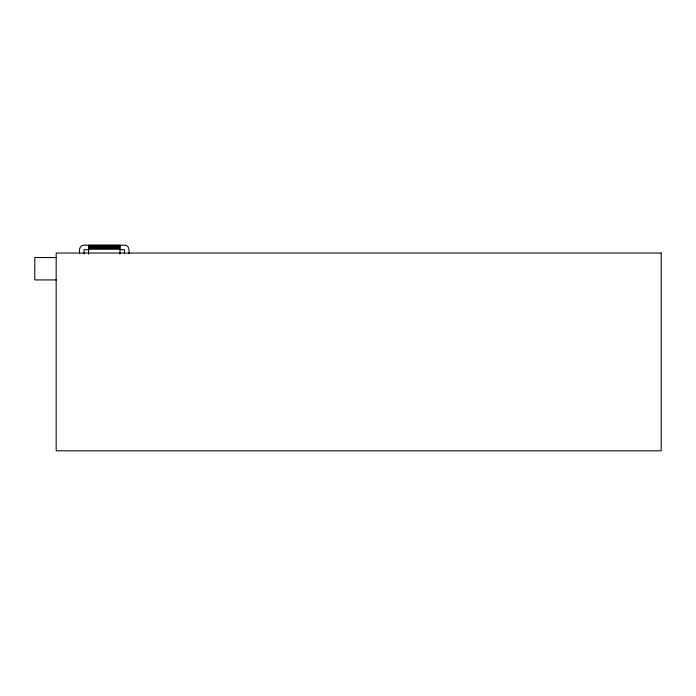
<?xml version="1.0" encoding="UTF-8"?>
<svg xmlns="http://www.w3.org/2000/svg" width="696" height="696" viewBox="0 0 696 696"><rect width="100%" height="100%" fill="white"/><g stroke="black" fill="none" stroke-linecap="round" stroke-linejoin="round"><path stroke-width="1.04" d="M88.583 245.34L119.956 245.34M88.583 245.74L119.956 245.74M88.583 246.384L119.956 246.384M88.583 247.219L119.956 247.219M88.583 248.194L119.956 248.194M88.583 249.238L119.956 249.238M88.583 249.681L84.103 249.681L84.103 253.918M119.956 249.681L124.436 249.681L124.436 253.918M56.254 257.529L34.8 257.529L34.8 279.931L56.254 279.931M128.917 253.57C129.465 250.456 129.143 245.236 124.88 245.201L83.651 245.201C79.396 245.236 79.074 250.456 79.614 253.57M119.956 245.201L119.956 254.162M88.583 245.201L88.583 254.162M661.2 253.04L56.167 253.04L56.167 450.799L661.2 450.799L661.2 253.04"/></g></svg>
